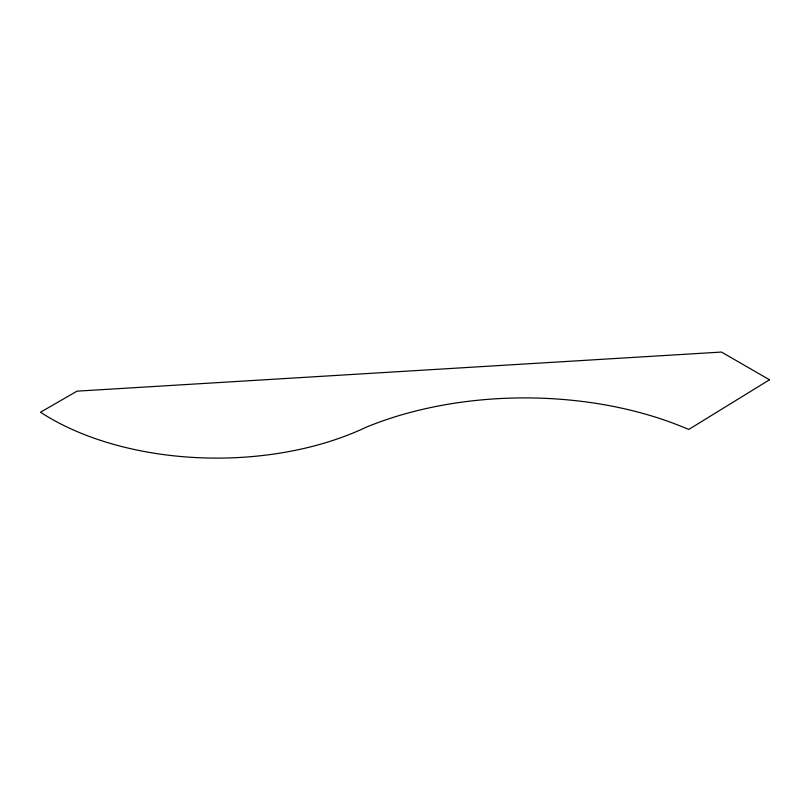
<?xml version="1.0" encoding="UTF-8"?>
<svg xmlns="http://www.w3.org/2000/svg" width="810" height="810" viewBox="0 0 810 810"><rect width="100%" height="100%" fill="white"/><g stroke="black" fill="none" stroke-linecap="round" stroke-linejoin="round"><path stroke-width="1.21" d="M769.5 379.779L688.723 429.472A273.162 157.707 0 0 0 366.333 427.143A235.264 135.827 0 0 1 40.5 412.229L77.001 391.159L721.467 352.056L769.5 379.779"/></g></svg>
